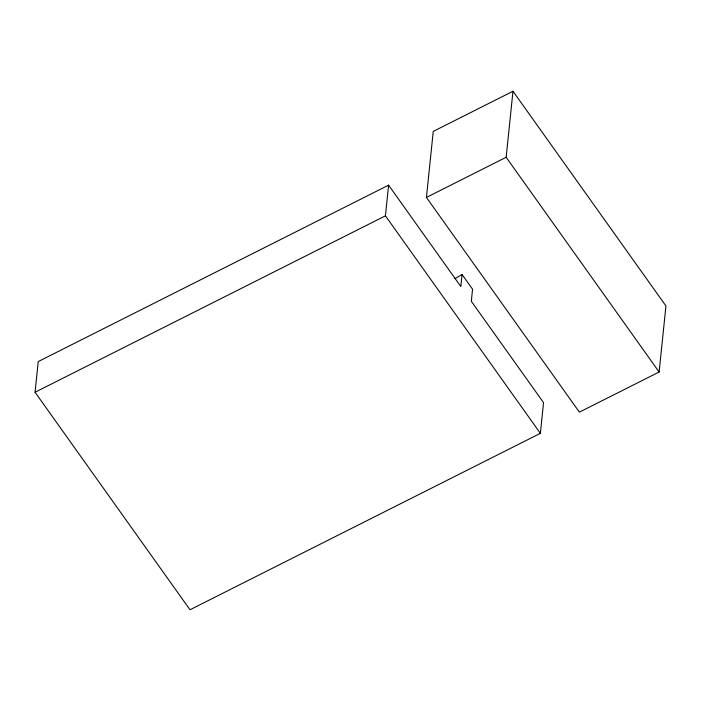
<?xml version="1.0" encoding="UTF-8"?>
<svg xmlns="http://www.w3.org/2000/svg" width="701" height="701" viewBox="0 0 701 701"><rect width="100%" height="100%" fill="white"/><g stroke="black" fill="none" stroke-linecap="round" stroke-linejoin="round"><path stroke-width="1.05" d="M462.073 274.494L472.562 289.215L471.317 301.264L543.547 402.654L540.375 433.332L189.997 609.756L35.05 392.253L38.222 361.576L388.591 185.152L460.829 286.543L462.073 274.494L454.896 278.709M540.375 433.332L385.427 215.829L388.591 185.152M426.427 197.437L433.253 131.394L512.983 91.244L665.95 305.96L659.124 372.003L579.394 412.144L426.427 197.437L506.157 157.287L512.983 91.244M35.05 392.253L385.427 215.829M506.157 157.287L659.124 372.003"/></g></svg>
